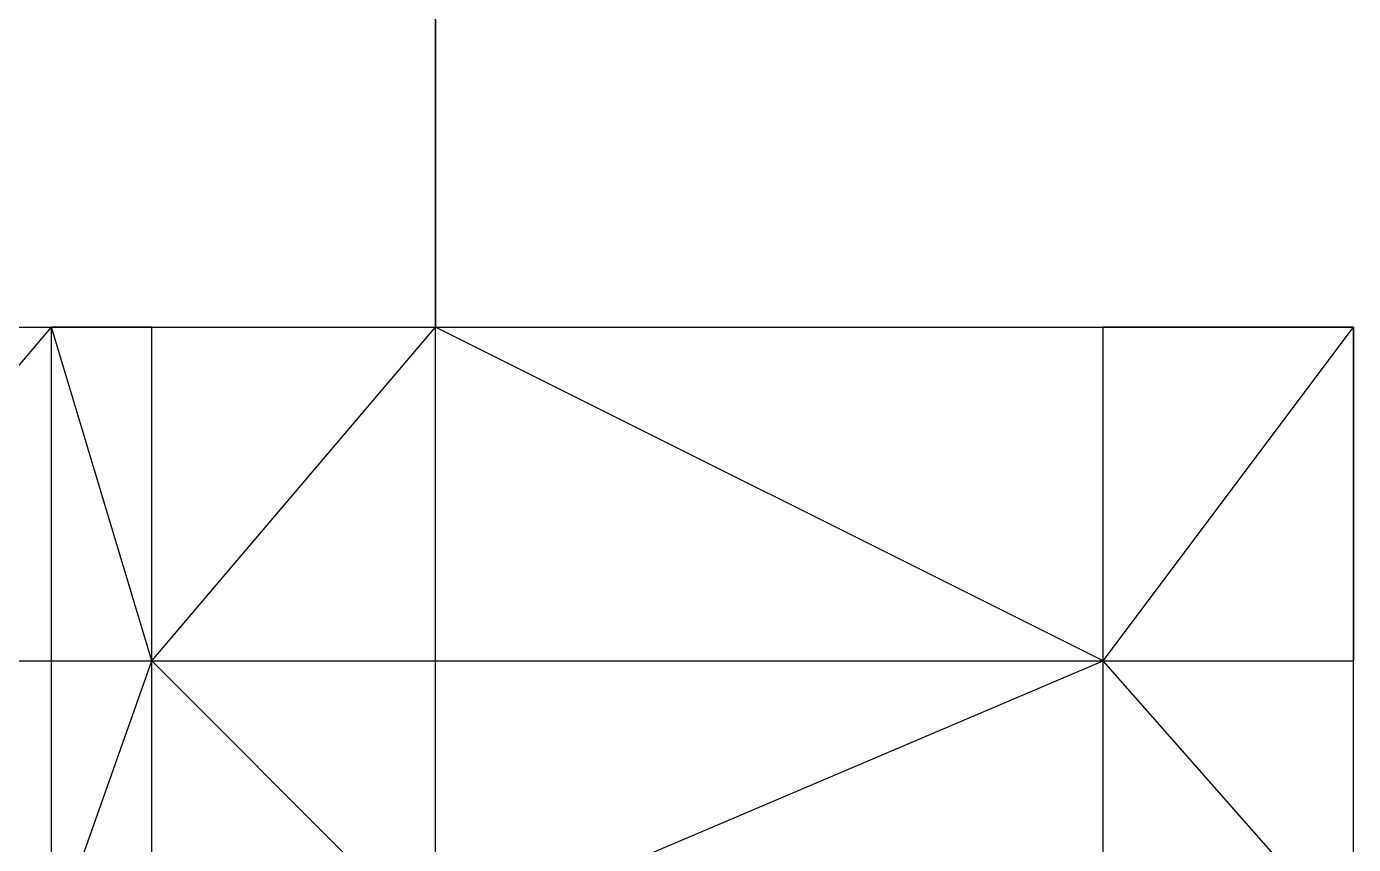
# Model space of a CAD drawing. Header units: metres. Extents: x 0 to 30, y 0 to 40.
# Drawn here: x 14.1 to 30, y 9.8 to 19.6 of the extents above; entities that cross this region are included whole.
import ezdxf

# ---------------------------------------------------------------- set-up
doc = ezdxf.new("R2010")
doc.units = ezdxf.units.M
for name, color, linetype in [('beam_x', 3, 'Continuous'), ('beam_y', 4, 'Continuous'), ('brace_xz', 1, 'Continuous'), ('brace_yz', 1, 'Continuous'), ('bridge_beam', 2, 'Continuous'), ('bridge_rigid', 5, 'Continuous'), ('bridge_truss', 6, 'Continuous'), ('column', 7, 'Continuous'), ('core_brace_xz', 5, 'Continuous'), ('floor_brace', 6, 'Continuous')]:
    doc.layers.add(name, color=color, linetype=linetype)

msp = doc.modelspace()

# ---------------------------------------------------------------- linework, layer by layer
at = {"layer": 'beam_x'}
for p, q in [((11, 16), (14.4, 16)), ((11, 16, 9), (14.4, 16, 9)), ((11, 16, 15), (14.4, 16, 15)), ((11, 16, 21), (14.4, 16, 21)), ((11, 16, 27), (14.4, 16, 27)), ((11, 16, 33), (14.4, 16, 33)), ((11, 16, 39), (14.4, 16, 39)), ((11, 16, 45), (14.4, 16, 45)), ((11, 16, 51), (14.4, 16, 51)), ((11, 16, 57), (14.4, 16, 57)), ((11, 16, 63), (14.4, 16, 63)), ((11, 16, 69), (14.4, 16, 69)), ((11, 16, 75), (14.4, 16, 75)), ((11, 16, 81), (14.4, 16, 81)), ((11, 16, 87), (14.4, 16, 87)), ((11, 16, 93), (14.4, 16, 93)), ((11, 16, 99), (14.4, 16, 99)), ((11, 16, 105), (14.4, 16, 105)), ((11, 16, 111), (14.4, 16, 111)), ((11, 16, 117), (14.4, 16, 117)), ((11, 16, 123), (14.4, 16, 123)), ((11, 16, 129), (14.4, 16, 129)), ((11, 16, 135), (14.4, 16, 135)), ((11, 16, 141), (14.4, 16, 141)), ((11, 16, 147), (14.4, 16, 147)), ((11, 16, 153), (14.4, 16, 153)), ((14.4, 16), (15.6, 16)), ((14.4, 16, 9), (15.6, 16, 9)), ((14.4, 16, 15), (15.6, 16, 15)), ((14.4, 16, 21), (15.6, 16, 21)), ((14.4, 16, 27), (15.6, 16, 27)), ((14.4, 16, 33), (15.6, 16, 33)), ((14.4, 16, 39), (15.6, 16, 39)), ((14.4, 16, 45), (15.6, 16, 45)), ((14.4, 16, 51), (15.6, 16, 51)), ((14.4, 16, 57), (15.6, 16, 57)), ((14.4, 16, 63), (15.6, 16, 63)), ((14.4, 16, 69), (15.6, 16, 69)), ((14.4, 16, 75), (15.6, 16, 75)), ((14.4, 16, 81), (15.6, 16, 81)), ((14.4, 16, 87), (15.6, 16, 87)), ((14.4, 16, 93), (15.6, 16, 93)), ((14.4, 16, 99), (15.6, 16, 99)), ((14.4, 16, 105), (15.6, 16, 105)), ((14.4, 16, 111), (15.6, 16, 111)), ((14.4, 16, 117), (15.6, 16, 117)), ((14.4, 16, 123), (15.6, 16, 123)), ((14.4, 16, 129), (15.6, 16, 129)), ((14.4, 16, 135), (15.6, 16, 135)), ((14.4, 16, 141), (15.6, 16, 141)), ((14.4, 16, 147), (15.6, 16, 147)), ((14.4, 16, 153), (15.6, 16, 153)), ((15.6, 16), (19, 16)), ((15.6, 16, 9), (19, 16, 9)), ((15.6, 16, 15), (19, 16, 15)), ((15.6, 16, 21), (19, 16, 21)), ((15.6, 16, 27), (19, 16, 27)), ((15.6, 16, 33), (19, 16, 33)), ((15.6, 16, 39), (19, 16, 39)), ((15.6, 16, 45), (19, 16, 45)), ((15.6, 16, 51), (19, 16, 51)), ((15.6, 16, 57), (19, 16, 57)), ((15.6, 16, 63), (19, 16, 63)), ((15.6, 16, 69), (19, 16, 69)), ((15.6, 16, 75), (19, 16, 75)), ((15.6, 16, 81), (19, 16, 81)), ((15.6, 16, 87), (19, 16, 87)), ((15.6, 16, 93), (19, 16, 93)), ((15.6, 16, 99), (19, 16, 99)), ((15.6, 16, 105), (19, 16, 105)), ((15.6, 16, 111), (19, 16, 111)), ((15.6, 16, 117), (19, 16, 117)), ((15.6, 16, 123), (19, 16, 123)), ((15.6, 16, 129), (19, 16, 129)), ((15.6, 16, 135), (19, 16, 135)), ((15.6, 16, 141), (19, 16, 141)), ((15.6, 16, 147), (19, 16, 147)), ((15.6, 16, 153), (19, 16, 153)), ((19, 16), (27, 16)), ((19, 16, 9), (27, 16, 9)), ((19, 16, 15), (27, 16, 15)), ((19, 16, 21), (27, 16, 21)), ((19, 16, 27), (27, 16, 27)), ((19, 16, 33), (27, 16, 33)), ((19, 16, 39), (27, 16, 39)), ((19, 16, 45), (27, 16, 45)), ((19, 16, 51), (27, 16, 51)), ((19, 16, 57), (27, 16, 57)), ((19, 16, 63), (27, 16, 63)), ((19, 16, 69), (27, 16, 69)), ((19, 16, 75), (27, 16, 75)), ((19, 16, 81), (27, 16, 81)), ((19, 16, 87), (27, 16, 87)), ((19, 16, 93), (27, 16, 93)), ((19, 16, 99), (27, 16, 99)), ((19, 16, 105), (27, 16, 105)), ((19, 16, 111), (27, 16, 111)), ((19, 16, 117), (27, 16, 117)), ((19, 16, 123), (27, 16, 123)), ((19, 16, 129), (27, 16, 129)), ((19, 16, 135), (27, 16, 135)), ((19, 16, 141), (27, 16, 141)), ((19, 16, 147), (27, 16, 147)), ((19, 16, 153), (27, 16, 153)), ((27, 16), (30, 16)), ((27, 16, 9), (30, 16, 9)), ((27, 16, 15), (30, 16, 15)), ((27, 16, 21), (30, 16, 21)), ((27, 16, 27), (30, 16, 27)), ((27, 16, 33), (30, 16, 33)), ((27, 16, 39), (30, 16, 39)), ((27, 16, 45), (30, 16, 45)), ((27, 16, 51), (30, 16, 51)), ((27, 16, 57), (30, 16, 57)), ((27, 16, 63), (30, 16, 63)), ((27, 16, 69), (30, 16, 69)), ((27, 16, 75), (30, 16, 75)), ((27, 16, 81), (30, 16, 81)), ((27, 16, 87), (30, 16, 87)), ((27, 16, 93), (30, 16, 93)), ((27, 16, 99), (30, 16, 99)), ((27, 16, 105), (30, 16, 105)), ((27, 16, 111), (30, 16, 111)), ((27, 16, 117), (30, 16, 117)), ((27, 16, 123), (30, 16, 123)), ((27, 16, 129), (30, 16, 129)), ((27, 16, 135), (30, 16, 135)), ((27, 16, 141), (30, 16, 141)), ((27, 16, 147), (30, 16, 147)), ((27, 16, 153), (30, 16, 153)), ((11, 12), (14.4, 12)), ((11, 12, 9), (14.4, 12, 9)), ((11, 12, 15), (14.4, 12, 15)), ((11, 12, 21), (14.4, 12, 21)), ((11, 12, 27), (14.4, 12, 27)), ((11, 12, 33), (14.4, 12, 33)), ((11, 12, 39), (14.4, 12, 39)), ((11, 12, 45), (14.4, 12, 45)), ((11, 12, 51), (14.4, 12, 51)), ((11, 12, 57), (14.4, 12, 57)), ((11, 12, 63), (14.4, 12, 63)), ((11, 12, 69), (14.4, 12, 69)), ((11, 12, 75), (14.4, 12, 75)), ((11, 12, 81), (14.4, 12, 81)), ((11, 12, 87), (14.4, 12, 87)), ((11, 12, 93), (14.4, 12, 93)), ((11, 12, 99), (14.4, 12, 99)), ((11, 12, 105), (14.4, 12, 105)), ((11, 12, 111), (14.4, 12, 111)), ((11, 12, 117), (14.4, 12, 117)), ((11, 12, 123), (14.4, 12, 123)), ((11, 12, 129), (14.4, 12, 129)), ((11, 12, 135), (14.4, 12, 135)), ((11, 12, 141), (14.4, 12, 141)), ((11, 12, 147), (14.4, 12, 147)), ((11, 12, 153), (14.4, 12, 153)), ((14.4, 12), (15.6, 12)), ((14.4, 12, 9), (15.6, 12, 9)), ((14.4, 12, 15), (15.6, 12, 15)), ((14.4, 12, 21), (15.6, 12, 21)), ((14.4, 12, 27), (15.6, 12, 27)), ((14.4, 12, 33), (15.6, 12, 33)), ((14.4, 12, 39), (15.6, 12, 39)), ((14.4, 12, 45), (15.6, 12, 45)), ((14.4, 12, 51), (15.6, 12, 51)), ((14.4, 12, 57), (15.6, 12, 57)), ((14.4, 12, 63), (15.6, 12, 63)), ((14.4, 12, 69), (15.6, 12, 69)), ((14.4, 12, 75), (15.6, 12, 75)), ((14.4, 12, 81), (15.6, 12, 81)), ((14.4, 12, 87), (15.6, 12, 87)), ((14.4, 12, 93), (15.6, 12, 93)), ((14.4, 12, 99), (15.6, 12, 99)), ((14.4, 12, 105), (15.6, 12, 105)), ((14.4, 12, 111), (15.6, 12, 111)), ((14.4, 12, 117), (15.6, 12, 117)), ((14.4, 12, 123), (15.6, 12, 123)), ((14.4, 12, 129), (15.6, 12, 129)), ((14.4, 12, 135), (15.6, 12, 135)), ((14.4, 12, 141), (15.6, 12, 141)), ((14.4, 12, 147), (15.6, 12, 147)), ((14.4, 12, 153), (15.6, 12, 153)), ((15.6, 12), (19, 12)), ((15.6, 12, 9), (19, 12, 9)), ((15.6, 12, 15), (19, 12, 15)), ((15.6, 12, 21), (19, 12, 21)), ((15.6, 12, 27), (19, 12, 27)), ((15.6, 12, 33), (19, 12, 33)), ((15.6, 12, 39), (19, 12, 39)), ((15.6, 12, 45), (19, 12, 45)), ((15.6, 12, 51), (19, 12, 51)), ((15.6, 12, 57), (19, 12, 57)), ((15.6, 12, 63), (19, 12, 63)), ((15.6, 12, 69), (19, 12, 69)), ((15.6, 12, 75), (19, 12, 75)), ((15.6, 12, 81), (19, 12, 81)), ((15.6, 12, 87), (19, 12, 87)), ((15.6, 12, 93), (19, 12, 93)), ((15.6, 12, 99), (19, 12, 99)), ((15.6, 12, 105), (19, 12, 105)), ((15.6, 12, 111), (19, 12, 111)), ((15.6, 12, 117), (19, 12, 117)), ((15.6, 12, 123), (19, 12, 123)), ((15.6, 12, 129), (19, 12, 129)), ((15.6, 12, 135), (19, 12, 135)), ((15.6, 12, 141), (19, 12, 141)), ((15.6, 12, 147), (19, 12, 147)), ((15.6, 12, 153), (19, 12, 153)), ((19, 12), (27, 12)), ((19, 12, 9), (27, 12, 9)), ((19, 12, 15), (27, 12, 15)), ((19, 12, 21), (27, 12, 21)), ((19, 12, 27), (27, 12, 27)), ((19, 12, 33), (27, 12, 33)), ((19, 12, 39), (27, 12, 39)), ((19, 12, 45), (27, 12, 45)), ((19, 12, 51), (27, 12, 51)), ((19, 12, 57), (27, 12, 57)), ((19, 12, 63), (27, 12, 63)), ((19, 12, 69), (27, 12, 69)), ((19, 12, 75), (27, 12, 75)), ((19, 12, 81), (27, 12, 81)), ((19, 12, 87), (27, 12, 87)), ((19, 12, 93), (27, 12, 93)), ((19, 12, 99), (27, 12, 99)), ((19, 12, 105), (27, 12, 105)), ((19, 12, 111), (27, 12, 111)), ((19, 12, 117), (27, 12, 117)), ((19, 12, 123), (27, 12, 123)), ((19, 12, 129), (27, 12, 129)), ((19, 12, 135), (27, 12, 135)), ((19, 12, 141), (27, 12, 141)), ((19, 12, 147), (27, 12, 147)), ((19, 12, 153), (27, 12, 153)), ((27, 12), (30, 12)), ((27, 12, 9), (30, 12, 9)), ((27, 12, 15), (30, 12, 15)), ((27, 12, 21), (30, 12, 21)), ((27, 12, 27), (30, 12, 27)), ((27, 12, 33), (30, 12, 33)), ((27, 12, 39), (30, 12, 39)), ((27, 12, 45), (30, 12, 45)), ((27, 12, 51), (30, 12, 51)), ((27, 12, 57), (30, 12, 57)), ((27, 12, 63), (30, 12, 63)), ((27, 12, 69), (30, 12, 69)), ((27, 12, 75), (30, 12, 75)), ((27, 12, 81), (30, 12, 81)), ((27, 12, 87), (30, 12, 87)), ((27, 12, 93), (30, 12, 93)), ((27, 12, 99), (30, 12, 99)), ((27, 12, 105), (30, 12, 105)), ((27, 12, 111), (30, 12, 111)), ((27, 12, 117), (30, 12, 117)), ((27, 12, 123), (30, 12, 123)), ((27, 12, 129), (30, 12, 129)), ((27, 12, 135), (30, 12, 135)), ((27, 12, 141), (30, 12, 141)), ((27, 12, 147), (30, 12, 147)), ((27, 12, 153), (30, 12, 153))]:
    msp.add_line(p, q, dxfattribs=at)
at = {"layer": 'beam_y'}
for p, q in [((14.4, 12), (14.4, 16)), ((14.4, 12, 9), (14.4, 16, 9)), ((14.4, 12, 15), (14.4, 16, 15)), ((14.4, 12, 21), (14.4, 16, 21)), ((14.4, 12, 27), (14.4, 16, 27)), ((14.4, 12, 33), (14.4, 16, 33)), ((14.4, 12, 39), (14.4, 16, 39)), ((14.4, 12, 45), (14.4, 16, 45)), ((14.4, 12, 51), (14.4, 16, 51)), ((14.4, 12, 57), (14.4, 16, 57)), ((14.4, 12, 63), (14.4, 16, 63)), ((14.4, 12, 69), (14.4, 16, 69)), ((14.4, 12, 75), (14.4, 16, 75)), ((14.4, 12, 81), (14.4, 16, 81)), ((14.4, 12, 87), (14.4, 16, 87)), ((14.4, 12, 93), (14.4, 16, 93)), ((14.4, 12, 99), (14.4, 16, 99)), ((14.4, 12, 105), (14.4, 16, 105)), ((14.4, 12, 111), (14.4, 16, 111)), ((14.4, 12, 117), (14.4, 16, 117)), ((14.4, 12, 123), (14.4, 16, 123)), ((14.4, 12, 129), (14.4, 16, 129)), ((14.4, 12, 135), (14.4, 16, 135)), ((14.4, 12, 141), (14.4, 16, 141)), ((14.4, 12, 147), (14.4, 16, 147)), ((14.4, 12, 153), (14.4, 16, 153)), ((15.6, 12), (15.6, 16)), ((15.6, 12, 9), (15.6, 16, 9)), ((15.6, 12, 15), (15.6, 16, 15)), ((15.6, 12, 21), (15.6, 16, 21)), ((15.6, 12, 27), (15.6, 16, 27)), ((15.6, 12, 33), (15.6, 16, 33)), ((15.6, 12, 39), (15.6, 16, 39)), ((15.6, 12, 45), (15.6, 16, 45)), ((15.6, 12, 51), (15.6, 16, 51)), ((15.6, 12, 57), (15.6, 16, 57)), ((15.6, 12, 63), (15.6, 16, 63)), ((15.6, 12, 69), (15.6, 16, 69)), ((15.6, 12, 75), (15.6, 16, 75)), ((15.6, 12, 81), (15.6, 16, 81)), ((15.6, 12, 87), (15.6, 16, 87)), ((15.6, 12, 93), (15.6, 16, 93)), ((15.6, 12, 99), (15.6, 16, 99)), ((15.6, 12, 105), (15.6, 16, 105)), ((15.6, 12, 111), (15.6, 16, 111)), ((15.6, 12, 117), (15.6, 16, 117)), ((15.6, 12, 123), (15.6, 16, 123)), ((15.6, 12, 129), (15.6, 16, 129)), ((15.6, 12, 135), (15.6, 16, 135)), ((15.6, 12, 141), (15.6, 16, 141)), ((15.6, 12, 147), (15.6, 16, 147)), ((15.6, 12, 153), (15.6, 16, 153)), ((19, 12), (19, 16)), ((19, 12, 9), (19, 16, 9)), ((19, 12, 15), (19, 16, 15)), ((19, 12, 21), (19, 16, 21)), ((19, 12, 27), (19, 16, 27)), ((19, 12, 33), (19, 16, 33)), ((19, 12, 39), (19, 16, 39)), ((19, 12, 45), (19, 16, 45)), ((19, 12, 51), (19, 16, 51)), ((19, 12, 57), (19, 16, 57)), ((19, 12, 63), (19, 16, 63)), ((19, 12, 69), (19, 16, 69)), ((19, 12, 75), (19, 16, 75)), ((19, 12, 81), (19, 16, 81)), ((19, 12, 87), (19, 16, 87)), ((19, 12, 93), (19, 16, 93)), ((19, 12, 99), (19, 16, 99)), ((19, 12, 105), (19, 16, 105)), ((19, 12, 111), (19, 16, 111)), ((19, 12, 117), (19, 16, 117)), ((19, 12, 123), (19, 16, 123)), ((19, 12, 129), (19, 16, 129)), ((19, 12, 135), (19, 16, 135)), ((19, 12, 141), (19, 16, 141)), ((19, 12, 147), (19, 16, 147)), ((19, 12, 153), (19, 16, 153)), ((27, 12), (27, 16)), ((27, 12, 9), (27, 16, 9)), ((27, 12, 15), (27, 16, 15)), ((27, 12, 21), (27, 16, 21)), ((27, 12, 27), (27, 16, 27)), ((27, 12, 33), (27, 16, 33)), ((27, 12, 39), (27, 16, 39)), ((27, 12, 45), (27, 16, 45)), ((27, 12, 51), (27, 16, 51)), ((27, 12, 57), (27, 16, 57)), ((27, 12, 63), (27, 16, 63)), ((27, 12, 69), (27, 16, 69)), ((27, 12, 75), (27, 16, 75)), ((27, 12, 81), (27, 16, 81)), ((27, 12, 87), (27, 16, 87)), ((27, 12, 93), (27, 16, 93)), ((27, 12, 99), (27, 16, 99)), ((27, 12, 105), (27, 16, 105)), ((27, 12, 111), (27, 16, 111)), ((27, 12, 117), (27, 16, 117)), ((27, 12, 123), (27, 16, 123)), ((27, 12, 129), (27, 16, 129)), ((27, 12, 135), (27, 16, 135)), ((27, 12, 141), (27, 16, 141)), ((27, 12, 147), (27, 16, 147)), ((27, 12, 153), (27, 16, 153)), ((30, 12), (30, 16)), ((30, 12, 9), (30, 16, 9)), ((30, 12, 15), (30, 16, 15)), ((30, 12, 21), (30, 16, 21)), ((30, 12, 27), (30, 16, 27)), ((30, 12, 33), (30, 16, 33)), ((30, 12, 39), (30, 16, 39)), ((30, 12, 45), (30, 16, 45)), ((30, 12, 51), (30, 16, 51)), ((30, 12, 57), (30, 16, 57)), ((30, 12, 63), (30, 16, 63)), ((30, 12, 69), (30, 16, 69)), ((30, 12, 75), (30, 16, 75)), ((30, 12, 81), (30, 16, 81)), ((30, 12, 87), (30, 16, 87)), ((30, 12, 93), (30, 16, 93)), ((30, 12, 99), (30, 16, 99)), ((30, 12, 105), (30, 16, 105)), ((30, 12, 111), (30, 16, 111)), ((30, 12, 117), (30, 16, 117)), ((30, 12, 123), (30, 16, 123)), ((30, 12, 129), (30, 16, 129)), ((30, 12, 135), (30, 16, 135)), ((30, 12, 141), (30, 16, 141)), ((30, 12, 147), (30, 16, 147)), ((30, 12, 153), (30, 16, 153)), ((14.4, 8.6), (14.4, 12)), ((14.4, 8.6, 9), (14.4, 12, 9)), ((14.4, 8.6, 15), (14.4, 12, 15)), ((14.4, 8.6, 21), (14.4, 12, 21)), ((14.4, 8.6, 27), (14.4, 12, 27)), ((14.4, 8.6, 33), (14.4, 12, 33)), ((14.4, 8.6, 39), (14.4, 12, 39)), ((14.4, 8.6, 45), (14.4, 12, 45)), ((14.4, 8.6, 51), (14.4, 12, 51)), ((14.4, 8.6, 57), (14.4, 12, 57)), ((14.4, 8.6, 63), (14.4, 12, 63)), ((14.4, 8.6, 69), (14.4, 12, 69)), ((14.4, 8.6, 75), (14.4, 12, 75)), ((14.4, 8.6, 81), (14.4, 12, 81)), ((14.4, 8.6, 87), (14.4, 12, 87)), ((14.4, 8.6, 93), (14.4, 12, 93)), ((14.4, 8.6, 99), (14.4, 12, 99)), ((14.4, 8.6, 105), (14.4, 12, 105)), ((14.4, 8.6, 111), (14.4, 12, 111)), ((14.4, 8.6, 117), (14.4, 12, 117)), ((14.4, 8.6, 123), (14.4, 12, 123)), ((14.4, 8.6, 129), (14.4, 12, 129)), ((14.4, 8.6, 135), (14.4, 12, 135)), ((14.4, 8.6, 141), (14.4, 12, 141)), ((14.4, 8.6, 147), (14.4, 12, 147)), ((14.4, 8.6, 153), (14.4, 12, 153)), ((15.6, 8.6), (15.6, 12)), ((15.6, 8.6, 9), (15.6, 12, 9)), ((15.6, 8.6, 15), (15.6, 12, 15)), ((15.6, 8.6, 21), (15.6, 12, 21)), ((15.6, 8.6, 27), (15.6, 12, 27)), ((15.6, 8.6, 33), (15.6, 12, 33)), ((15.6, 8.6, 39), (15.6, 12, 39)), ((15.6, 8.6, 45), (15.6, 12, 45)), ((15.6, 8.6, 51), (15.6, 12, 51)), ((15.6, 8.6, 57), (15.6, 12, 57)), ((15.6, 8.6, 63), (15.6, 12, 63)), ((15.6, 8.6, 69), (15.6, 12, 69)), ((15.6, 8.6, 75), (15.6, 12, 75)), ((15.6, 8.6, 81), (15.6, 12, 81)), ((15.6, 8.6, 87), (15.6, 12, 87)), ((15.6, 8.6, 93), (15.6, 12, 93)), ((15.6, 8.6, 99), (15.6, 12, 99)), ((15.6, 8.6, 105), (15.6, 12, 105)), ((15.6, 8.6, 111), (15.6, 12, 111)), ((15.6, 8.6, 117), (15.6, 12, 117)), ((15.6, 8.6, 123), (15.6, 12, 123)), ((15.6, 8.6, 129), (15.6, 12, 129)), ((15.6, 8.6, 135), (15.6, 12, 135)), ((15.6, 8.6, 141), (15.6, 12, 141)), ((15.6, 8.6, 147), (15.6, 12, 147)), ((15.6, 8.6, 153), (15.6, 12, 153)), ((19, 8.6), (19, 12)), ((19, 8.6, 9), (19, 12, 9)), ((19, 8.6, 15), (19, 12, 15)), ((19, 8.6, 21), (19, 12, 21)), ((19, 8.6, 27), (19, 12, 27)), ((19, 8.6, 33), (19, 12, 33)), ((19, 8.6, 39), (19, 12, 39)), ((19, 8.6, 45), (19, 12, 45)), ((19, 8.6, 51), (19, 12, 51)), ((19, 8.6, 57), (19, 12, 57)), ((19, 8.6, 63), (19, 12, 63)), ((19, 8.6, 69), (19, 12, 69)), ((19, 8.6, 75), (19, 12, 75)), ((19, 8.6, 81), (19, 12, 81)), ((19, 8.6, 87), (19, 12, 87)), ((19, 8.6, 93), (19, 12, 93)), ((19, 8.6, 99), (19, 12, 99)), ((19, 8.6, 105), (19, 12, 105)), ((19, 8.6, 111), (19, 12, 111)), ((19, 8.6, 117), (19, 12, 117)), ((19, 8.6, 123), (19, 12, 123)), ((19, 8.6, 129), (19, 12, 129)), ((19, 8.6, 135), (19, 12, 135)), ((19, 8.6, 141), (19, 12, 141)), ((19, 8.6, 147), (19, 12, 147)), ((19, 8.6, 153), (19, 12, 153)), ((27, 8.6), (27, 12)), ((27, 8.6, 9), (27, 12, 9)), ((27, 8.6, 15), (27, 12, 15)), ((27, 8.6, 21), (27, 12, 21)), ((27, 8.6, 27), (27, 12, 27)), ((27, 8.6, 33), (27, 12, 33)), ((27, 8.6, 39), (27, 12, 39)), ((27, 8.6, 45), (27, 12, 45)), ((27, 8.6, 51), (27, 12, 51)), ((27, 8.6, 57), (27, 12, 57)), ((27, 8.6, 63), (27, 12, 63)), ((27, 8.6, 69), (27, 12, 69)), ((27, 8.6, 75), (27, 12, 75)), ((27, 8.6, 81), (27, 12, 81)), ((27, 8.6, 87), (27, 12, 87)), ((27, 8.6, 93), (27, 12, 93)), ((27, 8.6, 99), (27, 12, 99)), ((27, 8.6, 105), (27, 12, 105)), ((27, 8.6, 111), (27, 12, 111)), ((27, 8.6, 117), (27, 12, 117)), ((27, 8.6, 123), (27, 12, 123)), ((27, 8.6, 129), (27, 12, 129)), ((27, 8.6, 135), (27, 12, 135)), ((27, 8.6, 141), (27, 12, 141)), ((27, 8.6, 147), (27, 12, 147)), ((27, 8.6, 153), (27, 12, 153)), ((30, 8.6), (30, 12)), ((30, 8.6, 9), (30, 12, 9)), ((30, 8.6, 15), (30, 12, 15)), ((30, 8.6, 21), (30, 12, 21)), ((30, 8.6, 27), (30, 12, 27)), ((30, 8.6, 33), (30, 12, 33)), ((30, 8.6, 39), (30, 12, 39)), ((30, 8.6, 45), (30, 12, 45)), ((30, 8.6, 51), (30, 12, 51)), ((30, 8.6, 57), (30, 12, 57)), ((30, 8.6, 63), (30, 12, 63)), ((30, 8.6, 69), (30, 12, 69)), ((30, 8.6, 75), (30, 12, 75)), ((30, 8.6, 81), (30, 12, 81)), ((30, 8.6, 87), (30, 12, 87)), ((30, 8.6, 93), (30, 12, 93)), ((30, 8.6, 99), (30, 12, 99)), ((30, 8.6, 105), (30, 12, 105)), ((30, 8.6, 111), (30, 12, 111)), ((30, 8.6, 117), (30, 12, 117)), ((30, 8.6, 123), (30, 12, 123)), ((30, 8.6, 129), (30, 12, 129)), ((30, 8.6, 135), (30, 12, 135)), ((30, 8.6, 141), (30, 12, 141)), ((30, 8.6, 147), (30, 12, 147)), ((30, 8.6, 153), (30, 12, 153))]:
    msp.add_line(p, q, dxfattribs=at)
at = {"layer": 'brace_xz'}
for p, q in [((30, 16), (27, 16, 9)), ((30, 16, 39), (27, 16, 45)), ((30, 16, 75), (27, 16, 81)), ((30, 16, 111), (27, 16, 117)), ((30, 16, 147), (27, 16, 153))]:
    msp.add_line(p, q, dxfattribs=at)
at = {"layer": 'brace_yz'}
for p, q in [((30, 16), (30, 12, 9)), ((30, 16, 51), (30, 12, 57)), ((30, 16, 99), (30, 12, 105)), ((30, 16, 147), (30, 12, 153))]:
    msp.add_line(p, q, dxfattribs=at)
at = {"layer": 'bridge_beam'}
for p, q in [((19, 16, 33), (19, 20, 33)), ((19, 16, 39), (19, 20, 39)), ((19, 16, 69), (19, 20, 69)), ((19, 16, 75), (19, 20, 75)), ((19, 16, 105), (19, 20, 105)), ((19, 16, 111), (19, 20, 111)), ((19, 16, 141), (19, 20, 141)), ((19, 16, 153), (19, 20, 153))]:
    msp.add_line(p, q, dxfattribs=at)
at = {"layer": 'bridge_rigid'}
for p, q in [((19, 16, 141), (19, 24, 153)), ((19, 24, 141), (19, 16, 153))]:
    msp.add_line(p, q, dxfattribs=at)
at = {"layer": 'bridge_truss'}
for p, q in [((19, 16, 33), (19, 20, 39)), ((19, 20, 33), (19, 16, 39)), ((19, 16, 69), (19, 20, 75)), ((19, 20, 69), (19, 16, 75)), ((19, 16, 105), (19, 20, 111)), ((19, 20, 105), (19, 16, 111)), ((19, 16, 141), (19, 20, 153)), ((19, 20, 141), (19, 16, 153))]:
    msp.add_line(p, q, dxfattribs=at)
at = {"layer": 'column'}
for p, q in [((14.4, 16), (14.4, 16, 9)), ((14.4, 16, 9), (14.4, 16, 15)), ((14.4, 16, 15), (14.4, 16, 21)), ((14.4, 16, 21), (14.4, 16, 27)), ((14.4, 16, 27), (14.4, 16, 33)), ((14.4, 16, 33), (14.4, 16, 39)), ((14.4, 16, 39), (14.4, 16, 45)), ((14.4, 16, 45), (14.4, 16, 51)), ((14.4, 16, 51), (14.4, 16, 57)), ((14.4, 16, 57), (14.4, 16, 63)), ((14.4, 16, 63), (14.4, 16, 69)), ((14.4, 16, 69), (14.4, 16, 75)), ((14.4, 16, 75), (14.4, 16, 81)), ((14.4, 16, 81), (14.4, 16, 87)), ((14.4, 16, 87), (14.4, 16, 93)), ((14.4, 16, 93), (14.4, 16, 99)), ((14.4, 16, 99), (14.4, 16, 105)), ((14.4, 16, 105), (14.4, 16, 111)), ((14.4, 16, 111), (14.4, 16, 117)), ((14.4, 16, 117), (14.4, 16, 123)), ((14.4, 16, 123), (14.4, 16, 129)), ((14.4, 16, 129), (14.4, 16, 135)), ((14.4, 16, 135), (14.4, 16, 141)), ((14.4, 16, 141), (14.4, 16, 147)), ((14.4, 16, 147), (14.4, 16, 153)), ((15.6, 16), (15.6, 16, 9)), ((15.6, 16, 9), (15.6, 16, 15)), ((15.6, 16, 15), (15.6, 16, 21)), ((15.6, 16, 21), (15.6, 16, 27)), ((15.6, 16, 27), (15.6, 16, 33)), ((15.6, 16, 33), (15.6, 16, 39)), ((15.6, 16, 39), (15.6, 16, 45)), ((15.6, 16, 45), (15.6, 16, 51)), ((15.6, 16, 51), (15.6, 16, 57)), ((15.6, 16, 57), (15.6, 16, 63)), ((15.6, 16, 63), (15.6, 16, 69)), ((15.6, 16, 69), (15.6, 16, 75)), ((15.6, 16, 75), (15.6, 16, 81)), ((15.6, 16, 81), (15.6, 16, 87)), ((15.6, 16, 87), (15.6, 16, 93)), ((15.6, 16, 93), (15.6, 16, 99)), ((15.6, 16, 99), (15.6, 16, 105)), ((15.6, 16, 105), (15.6, 16, 111)), ((15.6, 16, 111), (15.6, 16, 117)), ((15.6, 16, 117), (15.6, 16, 123)), ((15.6, 16, 123), (15.6, 16, 129)), ((15.6, 16, 129), (15.6, 16, 135)), ((15.6, 16, 135), (15.6, 16, 141)), ((15.6, 16, 141), (15.6, 16, 147)), ((15.6, 16, 147), (15.6, 16, 153)), ((19, 16), (19, 16, 9)), ((19, 16, 9), (19, 16, 15)), ((19, 16, 15), (19, 16, 21)), ((19, 16, 21), (19, 16, 27)), ((19, 16, 27), (19, 16, 33)), ((19, 16, 33), (19, 16, 39)), ((19, 16, 39), (19, 16, 45)), ((19, 16, 45), (19, 16, 51)), ((19, 16, 51), (19, 16, 57)), ((19, 16, 57), (19, 16, 63)), ((19, 16, 63), (19, 16, 69)), ((19, 16, 69), (19, 16, 75)), ((19, 16, 75), (19, 16, 81)), ((19, 16, 81), (19, 16, 87)), ((19, 16, 87), (19, 16, 93)), ((19, 16, 93), (19, 16, 99)), ((19, 16, 99), (19, 16, 105)), ((19, 16, 105), (19, 16, 111)), ((19, 16, 111), (19, 16, 117)), ((19, 16, 117), (19, 16, 123)), ((19, 16, 123), (19, 16, 129)), ((19, 16, 129), (19, 16, 135)), ((19, 16, 135), (19, 16, 141)), ((19, 16, 141), (19, 16, 147)), ((19, 16, 147), (19, 16, 153)), ((27, 16), (27, 16, 9)), ((27, 16, 9), (27, 16, 15)), ((27, 16, 15), (27, 16, 21)), ((27, 16, 21), (27, 16, 27)), ((27, 16, 27), (27, 16, 33)), ((27, 16, 33), (27, 16, 39)), ((27, 16, 39), (27, 16, 45)), ((27, 16, 45), (27, 16, 51)), ((27, 16, 51), (27, 16, 57)), ((27, 16, 57), (27, 16, 63)), ((27, 16, 63), (27, 16, 69)), ((27, 16, 69), (27, 16, 75)), ((27, 16, 75), (27, 16, 81)), ((27, 16, 81), (27, 16, 87)), ((27, 16, 87), (27, 16, 93)), ((27, 16, 93), (27, 16, 99)), ((27, 16, 99), (27, 16, 105)), ((27, 16, 105), (27, 16, 111)), ((27, 16, 111), (27, 16, 117)), ((27, 16, 117), (27, 16, 123)), ((27, 16, 123), (27, 16, 129)), ((27, 16, 129), (27, 16, 135)), ((27, 16, 135), (27, 16, 141)), ((27, 16, 141), (27, 16, 147)), ((27, 16, 147), (27, 16, 153)), ((30, 16), (30, 16, 9)), ((30, 16, 9), (30, 16, 15)), ((30, 16, 15), (30, 16, 21)), ((30, 16, 21), (30, 16, 27)), ((30, 16, 27), (30, 16, 33)), ((30, 16, 33), (30, 16, 39)), ((30, 16, 39), (30, 16, 45)), ((30, 16, 45), (30, 16, 51)), ((30, 16, 51), (30, 16, 57)), ((30, 16, 57), (30, 16, 63)), ((30, 16, 63), (30, 16, 69)), ((30, 16, 69), (30, 16, 75)), ((30, 16, 75), (30, 16, 81)), ((30, 16, 81), (30, 16, 87)), ((30, 16, 87), (30, 16, 93)), ((30, 16, 93), (30, 16, 99)), ((30, 16, 99), (30, 16, 105)), ((30, 16, 105), (30, 16, 111)), ((30, 16, 111), (30, 16, 117)), ((30, 16, 117), (30, 16, 123)), ((30, 16, 123), (30, 16, 129)), ((30, 16, 129), (30, 16, 135)), ((30, 16, 135), (30, 16, 141)), ((30, 16, 141), (30, 16, 147)), ((30, 16, 147), (30, 16, 153)), ((14.4, 12), (14.4, 12, 9)), ((14.4, 12, 9), (14.4, 12, 15)), ((14.4, 12, 15), (14.4, 12, 21)), ((14.4, 12, 21), (14.4, 12, 27)), ((14.4, 12, 27), (14.4, 12, 33)), ((14.4, 12, 33), (14.4, 12, 39)), ((14.4, 12, 39), (14.4, 12, 45)), ((14.4, 12, 45), (14.4, 12, 51)), ((14.4, 12, 51), (14.4, 12, 57)), ((14.4, 12, 57), (14.4, 12, 63)), ((14.4, 12, 63), (14.4, 12, 69)), ((14.4, 12, 69), (14.4, 12, 75)), ((14.4, 12, 75), (14.4, 12, 81)), ((14.4, 12, 81), (14.4, 12, 87)), ((14.4, 12, 87), (14.4, 12, 93)), ((14.4, 12, 93), (14.4, 12, 99)), ((14.4, 12, 99), (14.4, 12, 105)), ((14.4, 12, 105), (14.4, 12, 111)), ((14.4, 12, 111), (14.4, 12, 117)), ((14.4, 12, 117), (14.4, 12, 123)), ((14.4, 12, 123), (14.4, 12, 129)), ((14.4, 12, 129), (14.4, 12, 135)), ((14.4, 12, 135), (14.4, 12, 141)), ((14.4, 12, 141), (14.4, 12, 147)), ((14.4, 12, 147), (14.4, 12, 153)), ((15.6, 12), (15.6, 12, 9)), ((15.6, 12, 9), (15.6, 12, 15)), ((15.6, 12, 15), (15.6, 12, 21)), ((15.6, 12, 21), (15.6, 12, 27)), ((15.6, 12, 27), (15.6, 12, 33)), ((15.6, 12, 33), (15.6, 12, 39)), ((15.6, 12, 39), (15.6, 12, 45)), ((15.6, 12, 45), (15.6, 12, 51)), ((15.6, 12, 51), (15.6, 12, 57)), ((15.6, 12, 57), (15.6, 12, 63)), ((15.6, 12, 63), (15.6, 12, 69)), ((15.6, 12, 69), (15.6, 12, 75)), ((15.6, 12, 75), (15.6, 12, 81)), ((15.6, 12, 81), (15.6, 12, 87)), ((15.6, 12, 87), (15.6, 12, 93)), ((15.6, 12, 93), (15.6, 12, 99)), ((15.6, 12, 99), (15.6, 12, 105)), ((15.6, 12, 105), (15.6, 12, 111)), ((15.6, 12, 111), (15.6, 12, 117)), ((15.6, 12, 117), (15.6, 12, 123)), ((15.6, 12, 123), (15.6, 12, 129)), ((15.6, 12, 129), (15.6, 12, 135)), ((15.6, 12, 135), (15.6, 12, 141)), ((15.6, 12, 141), (15.6, 12, 147)), ((15.6, 12, 147), (15.6, 12, 153)), ((19, 12), (19, 12, 9)), ((19, 12, 9), (19, 12, 15)), ((19, 12, 15), (19, 12, 21)), ((19, 12, 21), (19, 12, 27)), ((19, 12, 27), (19, 12, 33)), ((19, 12, 33), (19, 12, 39)), ((19, 12, 39), (19, 12, 45)), ((19, 12, 45), (19, 12, 51)), ((19, 12, 51), (19, 12, 57)), ((19, 12, 57), (19, 12, 63)), ((19, 12, 63), (19, 12, 69)), ((19, 12, 69), (19, 12, 75)), ((19, 12, 75), (19, 12, 81)), ((19, 12, 81), (19, 12, 87)), ((19, 12, 87), (19, 12, 93)), ((19, 12, 93), (19, 12, 99)), ((19, 12, 99), (19, 12, 105)), ((19, 12, 105), (19, 12, 111)), ((19, 12, 111), (19, 12, 117)), ((19, 12, 117), (19, 12, 123)), ((19, 12, 123), (19, 12, 129)), ((19, 12, 129), (19, 12, 135)), ((19, 12, 135), (19, 12, 141)), ((19, 12, 141), (19, 12, 147)), ((19, 12, 147), (19, 12, 153)), ((27, 12), (27, 12, 9)), ((27, 12, 9), (27, 12, 15)), ((27, 12, 15), (27, 12, 21)), ((27, 12, 21), (27, 12, 27)), ((27, 12, 27), (27, 12, 33)), ((27, 12, 33), (27, 12, 39)), ((27, 12, 39), (27, 12, 45)), ((27, 12, 45), (27, 12, 51)), ((27, 12, 51), (27, 12, 57)), ((27, 12, 57), (27, 12, 63)), ((27, 12, 63), (27, 12, 69)), ((27, 12, 69), (27, 12, 75)), ((27, 12, 75), (27, 12, 81)), ((27, 12, 81), (27, 12, 87)), ((27, 12, 87), (27, 12, 93)), ((27, 12, 93), (27, 12, 99)), ((27, 12, 99), (27, 12, 105)), ((27, 12, 105), (27, 12, 111)), ((27, 12, 111), (27, 12, 117)), ((27, 12, 117), (27, 12, 123)), ((27, 12, 123), (27, 12, 129)), ((27, 12, 129), (27, 12, 135)), ((27, 12, 135), (27, 12, 141)), ((27, 12, 141), (27, 12, 147)), ((27, 12, 147), (27, 12, 153)), ((30, 12), (30, 12, 9)), ((30, 12, 9), (30, 12, 15)), ((30, 12, 15), (30, 12, 21)), ((30, 12, 21), (30, 12, 27)), ((30, 12, 27), (30, 12, 33)), ((30, 12, 33), (30, 12, 39)), ((30, 12, 39), (30, 12, 45)), ((30, 12, 45), (30, 12, 51)), ((30, 12, 51), (30, 12, 57)), ((30, 12, 57), (30, 12, 63)), ((30, 12, 63), (30, 12, 69)), ((30, 12, 69), (30, 12, 75)), ((30, 12, 75), (30, 12, 81)), ((30, 12, 81), (30, 12, 87)), ((30, 12, 87), (30, 12, 93)), ((30, 12, 93), (30, 12, 99)), ((30, 12, 99), (30, 12, 105)), ((30, 12, 105), (30, 12, 111)), ((30, 12, 111), (30, 12, 117)), ((30, 12, 117), (30, 12, 123)), ((30, 12, 123), (30, 12, 129)), ((30, 12, 129), (30, 12, 135)), ((30, 12, 135), (30, 12, 141)), ((30, 12, 141), (30, 12, 147)), ((30, 12, 147), (30, 12, 153))]:
    msp.add_line(p, q, dxfattribs=at)
at = {"layer": 'core_brace_xz'}
for p, q in [((14.4, 16), (15.6, 16, 9)), ((15.6, 16), (14.4, 16, 9)), ((14.4, 16, 9), (15.6, 16, 15)), ((15.6, 16, 9), (14.4, 16, 15)), ((14.4, 16, 15), (15.6, 16, 21)), ((15.6, 16, 15), (14.4, 16, 21)), ((14.4, 16, 21), (15.6, 16, 27)), ((15.6, 16, 21), (14.4, 16, 27)), ((14.4, 16, 27), (15.6, 16, 33)), ((15.6, 16, 27), (14.4, 16, 33)), ((14.4, 16, 33), (15.6, 16, 39)), ((15.6, 16, 33), (14.4, 16, 39)), ((14.4, 16, 39), (15.6, 16, 45)), ((15.6, 16, 39), (14.4, 16, 45)), ((14.4, 16, 45), (15.6, 16, 51)), ((15.6, 16, 45), (14.4, 16, 51)), ((14.4, 16, 51), (15.6, 16, 57)), ((15.6, 16, 51), (14.4, 16, 57)), ((14.4, 16, 57), (15.6, 16, 63)), ((15.6, 16, 57), (14.4, 16, 63)), ((14.4, 16, 63), (15.6, 16, 69)), ((15.6, 16, 63), (14.4, 16, 69)), ((14.4, 16, 69), (15.6, 16, 75)), ((15.6, 16, 69), (14.4, 16, 75)), ((14.4, 16, 75), (15.6, 16, 81)), ((15.6, 16, 75), (14.4, 16, 81)), ((14.4, 16, 81), (15.6, 16, 87)), ((15.6, 16, 81), (14.4, 16, 87)), ((14.4, 16, 87), (15.6, 16, 93)), ((15.6, 16, 87), (14.4, 16, 93)), ((14.4, 16, 93), (15.6, 16, 99)), ((15.6, 16, 93), (14.4, 16, 99)), ((14.4, 16, 99), (15.6, 16, 105)), ((15.6, 16, 99), (14.4, 16, 105)), ((14.4, 16, 105), (15.6, 16, 111)), ((15.6, 16, 105), (14.4, 16, 111)), ((14.4, 16, 111), (15.6, 16, 117)), ((15.6, 16, 111), (14.4, 16, 117)), ((14.4, 16, 117), (15.6, 16, 123)), ((15.6, 16, 117), (14.4, 16, 123)), ((14.4, 16, 123), (15.6, 16, 129)), ((15.6, 16, 123), (14.4, 16, 129)), ((14.4, 16, 129), (15.6, 16, 135)), ((15.6, 16, 129), (14.4, 16, 135)), ((14.4, 16, 135), (15.6, 16, 141)), ((15.6, 16, 135), (14.4, 16, 141)), ((14.4, 16, 141), (15.6, 16, 147)), ((15.6, 16, 141), (14.4, 16, 147)), ((14.4, 16, 147), (15.6, 16, 153)), ((15.6, 16, 147), (14.4, 16, 153))]:
    msp.add_line(p, q, dxfattribs=at)
at = {"layer": 'floor_brace'}
for p, q in [((11, 12), (14.4, 16)), ((11, 12, 75), (14.4, 16, 75)), ((11, 12, 147), (14.4, 16, 147)), ((15.6, 12), (14.4, 16)), ((15.6, 12, 75), (14.4, 16, 75)), ((15.6, 12, 147), (14.4, 16, 147)), ((15.6, 12), (19, 16)), ((15.6, 12, 75), (19, 16, 75)), ((15.6, 12, 147), (19, 16, 147)), ((27, 12), (19, 16)), ((27, 12, 75), (19, 16, 75)), ((27, 12, 147), (19, 16, 147)), ((27, 12), (30, 16)), ((27, 12, 75), (30, 16, 75)), ((27, 12, 147), (30, 16, 147)), ((14.4, 8.6), (15.6, 12)), ((14.4, 8.6, 75), (15.6, 12, 75)), ((14.4, 8.6, 147), (15.6, 12, 147)), ((19, 8.6), (15.6, 12)), ((19, 8.6, 75), (15.6, 12, 75)), ((19, 8.6, 147), (15.6, 12, 147)), ((19, 8.6), (27, 12)), ((19, 8.6, 75), (27, 12, 75)), ((19, 8.6, 147), (27, 12, 147)), ((30, 8.6), (27, 12)), ((30, 8.6, 75), (27, 12, 75)), ((30, 8.6, 147), (27, 12, 147))]:
    msp.add_line(p, q, dxfattribs=at)

doc.saveas('drawing.dxf')
